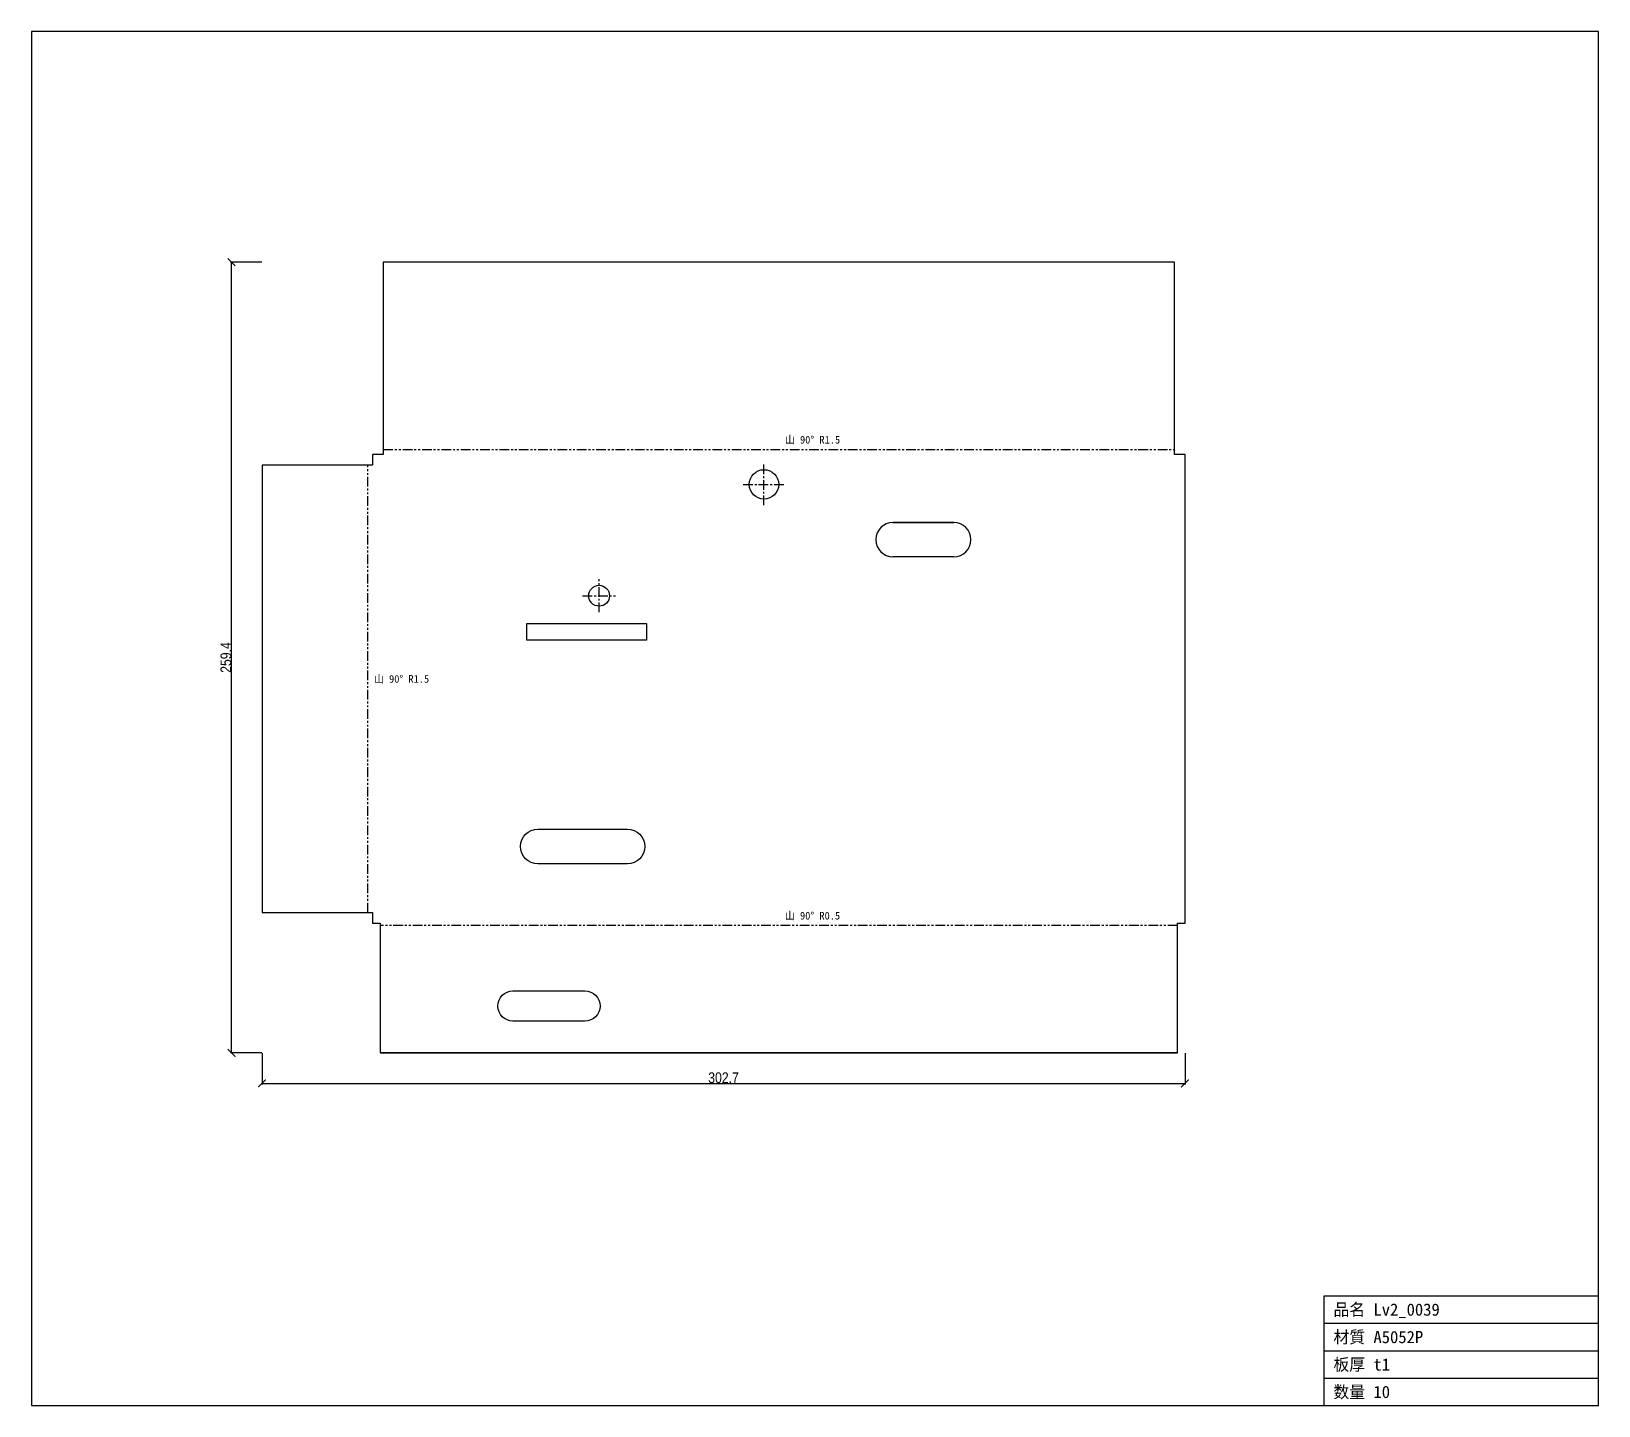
# Model space of a CAD drawing. Header units: millimetres. Extents: x -112 to 402, y -158 to 292.
import ezdxf

# ---------------------------------------------------------------- set-up
doc = ezdxf.new("R2010")
doc.units = ezdxf.units.MM
doc.linetypes.add('CENTER', pattern=[5.08, 3.175, -0.635, 0.635, -0.635])
doc.linetypes.add('PHANTOM', pattern=[6.35, 3.175, -0.635, 0.635, -0.635, 0.635, -0.635])
doc.styles.add('OpenSansCondensed-Light', font='OpenSansCondensed-Light.ttf')
doc.dimstyles.new('EZDXF', dxfattribs={"dimtxt": 0.25, "dimasz": 0.175, "dimexe": 0.375, "dimexo": 0.125, "dimgap": 0.1, "dimtad": 1, "dimlfac": 100, "dimzin": 12, "dimdsep": 46, "dimtxsty": 'OpenSansCondensed-Light', "dimblk": 'ARCHTICK', "dimcen": 2.5, "dimazin": 3, "dimtfac": 0.5, "dimtmove": 2, "dimatfit": 3})

# ---------------------------------------------------------------- blocks, each defined once
blk = doc.blocks.new('HOLE_D6_85')
blk.add_circle((0, 0), 3.42)
blk = doc.blocks.new('_ARCHTICK')
at = {"color": 0, "linetype": 'BYBLOCK', "const_width": 0.15}
blk.add_lwpolyline([(-0.5, -0.5), (0.5, 0.5)], dxfattribs=at)

msp = doc.modelspace()

# ---------------------------------------------------------------- linework, layer by layer
at = {"color": 7, "linetype": 'CONTINUOUS'}
for p, q in [((402.14, 292.5), (-111.95, 292.5)), ((-111.95, 292.5), (-111.95, -158.22)), ((402.14, -158.22), (402.14, 292.5)), ((262.96, 216.82), (3.5, 216.82)), ((3.5, 216.82), (3.5, 153.74)), ((262.96, 153.74), (262.96, 216.82)), ((0, 150.24), (-36.27, 150.24)), ((-36.27, 150.24), (-36.27, 3.5)), ((3.5, 153.74), (0, 153.74)), ((0, 153.74), (0, 150.23)), ((266.46, 153.74), (262.96, 153.74)), ((266.46, 0), (266.46, 153.74)), ((170.67, 131.43), (174.72, 131.43)), ((190.62, 131.43), (170.67, 131.43)), ((174.71, 131.43), (185.89, 131.43)), ((185.89, 131.43), (190.62, 131.43)), ((190.62, 120.15), (170.67, 120.15)), ((50.58, 92.84), (50.58, 98.31)), ((50.58, 98.31), (89.87, 98.31)), ((89.87, 98.31), (89.87, 92.84)), ((89.87, 92.84), (50.58, 92.84)), ((-36.27, 3.5), (-17.25, 3.5)), ((-17.25, 3.5), (-9.66, 3.5)), ((-9.66, 3.5), (0, 3.5)), ((0, 3.5), (0, 0)), ((0, 0), (2.5, 0)), ((2.5, 0), (2.5, -25.4)), ((263.96, -31.11), (263.96, 0)), ((263.96, 0), (266.46, 0)), ((2.5, -25.4), (2.5, -42.54)), ((263.96, -42.54), (263.96, -31.11)), ((2.5, -42.54), (146.76, -42.54)), ((263.96, -42.54), (2.5, -42.54)), ((146.76, -42.54), (263.96, -42.54)), ((312.14, -158.22), (312.14, -122.22)), ((312.14, -122.22), (402.14, -122.22)), ((312.14, -131.22), (402.14, -131.22)), ((312.14, -140.22), (402.14, -140.22)), ((312.14, -149.22), (402.14, -149.22)), ((-111.95, -158.22), (402.14, -158.22))]:
    msp.add_line(p, q, dxfattribs=at)
at = {"color": 1, "linetype": 'PHANTOM'}
for p, q in [((3.5, 155.31), (262.96, 155.31)), ((-1.57, 3.5), (-1.57, 150.24)), ((263.96, -0.79), (2.5, -0.79))]:
    msp.add_line(p, q, dxfattribs=at)
at = {"color": 1, "linetype": 'CENTER'}
for p, q in [((128.35, 137.08), (128.35, 150.73)), ((121.52, 143.91), (135.17, 143.91)), ((74.28, 101.98), (74.28, 112.83)), ((68.86, 107.4), (79.71, 107.4))]:
    msp.add_line(p, q, dxfattribs=at)
at = {"color": 7, "linetype": 'CONTINUOUS'}
for points in [[(54.19, 30.87), (83.59, 30.87, -1), (83.59, 19.46), (54.19, 19.46, -1)], [(69.64, -32.11), (46.03, -32.11, -1), (46.03, -22.2), (69.64, -22.2, -1)]]:
    msp.add_lwpolyline(points, format="xyb", close=True, dxfattribs=at)
msp.add_circle((128.35, 143.91), 4.83, dxfattribs=at)
for centre, start, end in [((170.67, 125.79), 90, -90), ((190.62, 125.79), -90, 90)]:
    msp.add_arc(centre, 5.64, start, end, dxfattribs=at)

# ---------------------------------------------------------------- block references
msp.add_blockref('HOLE_D6_85', (74.28, 107.4), dxfattribs=at)

# ---------------------------------------------------------------- texts
at = {"color": 2}
for s, height, p in [('山 90° R1.5', 2.5, (135.23, 157.31)), ('山 90° R1.5', 2.5, (0.43, 78.87)), ('山 90° R0.5', 2.5, (135.23, 1.21)), ('品名 Lv2_0039', 4, (315.14, -128.72)), ('材質 A5052P', 4, (315.14, -137.72)), ('板厚 t1', 4, (315.14, -146.72)), ('数量 10', 4, (315.14, -155.72))]:
    msp.add_text(s, height=height, dxfattribs=at).set_placement(p)

# ---------------------------------------------------------------- dimensions: what is measured, and where the dimension line sits
at = {"color": 8}
msp.add_linear_dim(base=(-46.27, -42.54), p1=(-36.27, -42.54), p2=(-36.27, 216.82), angle=90, dimstyle='EZDXF', override={"dimtxt": 3.5, "dimasz": 2.5, "dimdec": 1, "dimlfac": 1}, dxfattribs=at).render()
msp.add_linear_dim(base=(-36.27, -52.54), p1=(-36.27, -42.54), p2=(266.46, -42.54), dimstyle='EZDXF', override={"dimtxt": 3.5, "dimasz": 2.5, "dimdec": 1, "dimlfac": 1}, dxfattribs=at).render()

doc.saveas('drawing.dxf')
